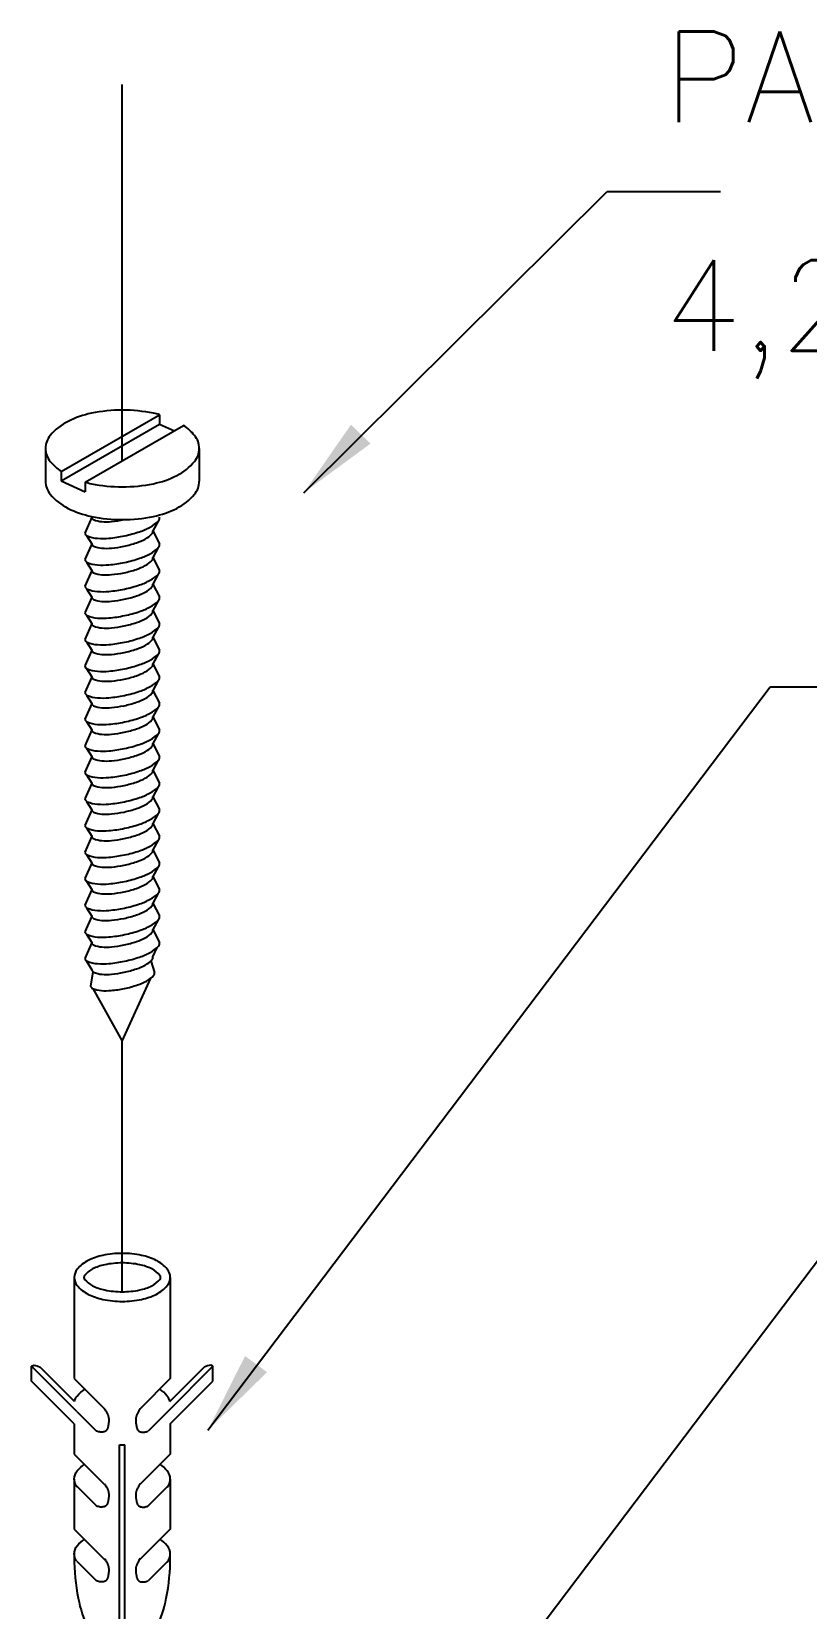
# Model space of a CAD drawing. Header units: millimetres. Extents: x -6290.1 to -6274.2, y -4694 to -4679.4.
# Drawn here: x -6279.832 to -6278.124, y -4682.893 to -4679.415 of the extents above; entities that cross this region are included whole.
import ezdxf
from ezdxf.enums import TextEntityAlignment as Align

# ---------------------------------------------------------------- set-up
doc = ezdxf.new("R2010")
doc.units = ezdxf.units.MM
doc.header["$LTSCALE"] = 10
doc.linetypes.add('DASHDOT', pattern=[1, 0.5, -0.25, 0, -0.25])
doc.layers.add('Termotécnica', color=7, linetype='Continuous')
doc.styles.add('r80', font='romans.shx')

msp = doc.modelspace()

# ---------------------------------------------------------------- linework, layer by layer
at = {"layer": 'Termotécnica', "color": 1, "linetype": 'DASHDOT'}
for p, q in [((-6279.6326, -4680.3618), (-6279.6326, -4679.5313)), ((-6279.6324, -4682.1944), (-6279.6325, -4681.6413))]:
    msp.add_line(p, q, dxfattribs=at)
at = {"layer": 'Termotécnica', "color": 2}
for p, q in [((-6279.2322, -4680.4319), (-6278.5633, -4679.7672)), ((-6278.5633, -4679.7672), (-6278.3133, -4679.7672)), ((-6279.767, -4680.3851), (-6279.5502, -4680.2599)), ((-6279.5502, -4680.2599), (-6279.5502, -4680.2808)), ((-6279.767, -4680.406), (-6279.5502, -4680.2808)), ((-6279.7139, -4680.4087), (-6279.497, -4680.2835)), ((-6279.5502, -4680.2808), (-6279.5175, -4680.2954)), ((-6279.8014, -4680.3343), (-6279.8014, -4680.4065)), ((-6279.4627, -4680.3343), (-6279.4627, -4680.4065)), ((-6279.767, -4680.3851), (-6279.767, -4680.406)), ((-6279.767, -4680.406), (-6279.7139, -4680.4297)), ((-6279.7139, -4680.4087), (-6279.7139, -4680.4297)), ((-6279.6997, -4680.4861), (-6279.7147, -4680.5209)), ((-6279.5531, -4680.4945), (-6279.565, -4680.5161)), ((-6279.6997, -4680.5448), (-6279.7147, -4680.5795)), ((-6279.7109, -4680.5263), (-6279.6997, -4680.5448)), ((-6279.565, -4680.5161), (-6279.5501, -4680.5446)), ((-6279.5531, -4680.5531), (-6279.565, -4680.5748)), ((-6279.565, -4680.5748), (-6279.5501, -4680.6032)), ((-6279.6997, -4680.6034), (-6279.7147, -4680.6382)), ((-6279.7109, -4680.585), (-6279.6997, -4680.6034)), ((-6279.5531, -4680.6118), (-6279.565, -4680.6334)), ((-6279.7109, -4680.6436), (-6279.6997, -4680.662)), ((-6279.565, -4680.6334), (-6279.5501, -4680.6619)), ((-6279.6997, -4680.662), (-6279.7147, -4680.6968)), ((-6279.5531, -4680.6704), (-6279.565, -4680.6921)), ((-6279.6997, -4680.7207), (-6279.7147, -4680.7554)), ((-6279.7109, -4680.7023), (-6279.6997, -4680.7207)), ((-6279.565, -4680.6921), (-6279.5501, -4680.7205)), ((-6279.5531, -4680.729), (-6279.565, -4680.7507)), ((-6279.565, -4680.7507), (-6279.5501, -4680.7791)), ((-6279.6997, -4680.7793), (-6279.7147, -4680.8141)), ((-6279.7109, -4680.7609), (-6279.6997, -4680.7793)), ((-6279.5531, -4680.7877), (-6279.565, -4680.8093)), ((-6279.7109, -4680.8195), (-6279.6997, -4680.8379)), ((-6279.565, -4680.8093), (-6279.5501, -4680.8378)), ((-6279.6997, -4680.8379), (-6279.7147, -4680.8727)), ((-6279.5531, -4680.8463), (-6279.565, -4680.868)), ((-6279.4436, -4682.4996), (-6278.2041, -4680.8604)), ((-6278.2041, -4680.8604), (-6277.9541, -4680.8604)), ((-6279.6997, -4680.8966), (-6279.7147, -4680.9313)), ((-6279.7109, -4680.8782), (-6279.6997, -4680.8966)), ((-6279.565, -4680.868), (-6279.5501, -4680.8964)), ((-6279.5531, -4680.9049), (-6279.565, -4680.9266)), ((-6279.565, -4680.9266), (-6279.5501, -4680.955)), ((-6279.6997, -4680.9552), (-6279.7147, -4680.99)), ((-6279.7109, -4680.9368), (-6279.6997, -4680.9552)), ((-6279.5531, -4680.9636), (-6279.565, -4680.9852)), ((-6279.7109, -4680.9954), (-6279.6997, -4681.0139)), ((-6279.565, -4680.9852), (-6279.5501, -4681.0137)), ((-6279.6997, -4681.0139), (-6279.7147, -4681.0486)), ((-6279.5531, -4681.0222), (-6279.565, -4681.0439)), ((-6279.7109, -4681.0541), (-6279.6997, -4681.0725)), ((-6279.565, -4681.0439), (-6279.5501, -4681.0723)), ((-6279.6997, -4681.0725), (-6279.7147, -4681.1073)), ((-6279.5531, -4681.0808), (-6279.565, -4681.1025)), ((-6279.565, -4681.1025), (-6279.5501, -4681.131)), ((-6279.6997, -4681.1311), (-6279.7147, -4681.1659)), ((-6279.7109, -4681.1127), (-6279.6997, -4681.1311)), ((-6279.5531, -4681.1395), (-6279.565, -4681.1612)), ((-6279.7109, -4681.1713), (-6279.6997, -4681.1898)), ((-6279.565, -4681.1612), (-6279.5501, -4681.1896)), ((-6279.6997, -4681.1898), (-6279.7147, -4681.2245)), ((-6279.5531, -4681.1981), (-6279.565, -4681.2198)), ((-6279.7109, -4681.23), (-6279.6997, -4681.2484)), ((-6279.565, -4681.2198), (-6279.5501, -4681.2482)), ((-6279.6997, -4681.2484), (-6279.7147, -4681.2832)), ((-6279.5531, -4681.2568), (-6279.565, -4681.2784)), ((-6279.565, -4681.2784), (-6279.5501, -4681.3069)), ((-6279.6997, -4681.307), (-6279.7147, -4681.3418)), ((-6279.7109, -4681.2886), (-6279.6997, -4681.307)), ((-6279.7109, -4681.3473), (-6279.6997, -4681.3657)), ((-6279.5531, -4681.3154), (-6279.565, -4681.3371)), ((-6279.565, -4681.3371), (-6279.5501, -4681.3655)), ((-6279.6997, -4681.3657), (-6279.7147, -4681.4004)), ((-6279.5531, -4681.374), (-6279.565, -4681.3957)), ((-6279.7109, -4681.4059), (-6279.6997, -4681.4243)), ((-6279.565, -4681.3957), (-6279.5501, -4681.4241)), ((-6279.6997, -4681.4243), (-6279.7147, -4681.4591)), ((-6279.565, -4681.4559), (-6279.5551, -4681.4348)), ((-6279.7119, -4681.4639), (-6279.6997, -4681.4845)), ((-6279.5691, -4681.4647), (-6279.5613, -4681.4903)), ((-6279.6974, -4681.4884), (-6279.702, -4681.5202)), ((-6279.6324, -4681.6416), (-6279.5695, -4681.5029)), ((-6279.6971, -4681.5258), (-6279.6324, -4681.6416)), ((-6279.261, -4683.6619), (-6278.0215, -4682.0226)), ((-6279.7382, -4682.1627), (-6279.7382, -4682.3861)), ((-6279.5265, -4682.1627), (-6279.5265, -4682.3861)), ((-6279.7325, -4682.4583), (-6279.8323, -4682.3585)), ((-6279.8323, -4682.3918), (-6279.8323, -4682.3585)), ((-6279.7382, -4682.4859), (-6279.8323, -4682.3918)), ((-6279.7376, -4682.4366), (-6279.8133, -4682.3609)), ((-6279.7382, -4682.3861), (-6279.6717, -4682.4526)), ((-6279.5265, -4682.3861), (-6279.5931, -4682.4526)), ((-6279.5322, -4682.4583), (-6279.4324, -4682.3585)), ((-6279.5271, -4682.4366), (-6279.4514, -4682.3609)), ((-6279.5265, -4682.4859), (-6279.4324, -4682.3918)), ((-6279.4324, -4682.3918), (-6279.4324, -4682.3585)), ((-6279.7325, -4682.4583), (-6279.6892, -4682.5016)), ((-6279.5322, -4682.4583), (-6279.5755, -4682.5016)), ((-6279.7382, -4682.4859), (-6279.7382, -4682.5524)), ((-6279.5265, -4682.4859), (-6279.5265, -4682.5524)), ((-6279.7382, -4682.5524), (-6279.6697, -4682.6209)), ((-6279.6382, -4682.5323), (-6279.6265, -4682.5323)), ((-6279.6382, -4683.0032), (-6279.6382, -4682.5323)), ((-6279.6265, -4683.0032), (-6279.6265, -4682.5323)), ((-6279.5265, -4682.5524), (-6279.595, -4682.6209)), ((-6279.7382, -4682.6075), (-6279.7382, -4682.7177)), ((-6279.7325, -4682.6235), (-6279.6892, -4682.6668)), ((-6279.5322, -4682.6235), (-6279.5755, -4682.6668)), ((-6279.5265, -4682.6075), (-6279.5265, -4682.7177)), ((-6279.7382, -4682.7177), (-6279.6697, -4682.7861)), ((-6279.5265, -4682.7177), (-6279.595, -4682.7861)), ((-6279.7325, -4682.7888), (-6279.6892, -4682.8321)), ((-6279.5322, -4682.7888), (-6279.5755, -4682.8321))]:
    msp.add_line(p, q, dxfattribs=at)
for points in [[(-6279.5502, -4680.2599, 0.016409), (-6279.5635, -4680.2567, 0.051099), (-6279.632, -4680.2497, 0.051099), (-6279.7005, -4680.2567, 0.064948), (-6279.7518, -4680.2745, 0.104203), (-6279.791, -4680.3056, 0.174705), (-6279.8014, -4680.3343, 0.174705), (-6279.791, -4680.363, 0.06738), (-6279.767, -4680.3851, 0.064948)], [(-6279.4627, -4680.3343, 0.174705), (-6279.473, -4680.3056, 0.06738), (-6279.497, -4680.2835, 0.064948)], [(-6279.7139, -4680.4087, 0.016409), (-6279.7005, -4680.412, 0.051099), (-6279.632, -4680.419, 0.051099), (-6279.5635, -4680.412, 0.064948), (-6279.5123, -4680.3942, 0.104203), (-6279.473, -4680.363, 0.174705), (-6279.4627, -4680.3343, 0.174705)], [(-6279.8014, -4680.4065, 0.174705), (-6279.791, -4680.4352, 0.104203), (-6279.7518, -4680.4664, 0.064948), (-6279.7005, -4680.4842, 0.051099), (-6279.632, -4680.4912, 0.051099), (-6279.5635, -4680.4842, 0.064948), (-6279.5123, -4680.4664, 0.104203), (-6279.473, -4680.4352, 0.174705), (-6279.4627, -4680.4065, 0.174705)], [(-6279.7376, -4682.4366, -0.122515), (-6279.7317, -4682.4244, -0.074458), (-6279.715, -4682.4093, -0.064948)], [(-6279.5271, -4682.4366, 0.122515), (-6279.533, -4682.4244, 0.074458), (-6279.5498, -4682.4093, 0.064948)], [(-6279.7382, -4682.6075, -0.174705), (-6279.7317, -4682.5896, -0.074458), (-6279.715, -4682.5746, -0.064948)], [(-6279.5265, -4682.6075, 0.174705), (-6279.533, -4682.5896, 0.074458), (-6279.5498, -4682.5746, 0.064948)], [(-6279.7317, -4682.6255, -0.174705), (-6279.7382, -4682.6075, -0.174705)], [(-6279.7325, -4682.6235, -0.021127), (-6279.7341, -4682.6222, -0.170198)], [(-6279.533, -4682.6255, 0.174705), (-6279.5265, -4682.6075, 0.174705)], [(-6279.5322, -4682.6235, 0.021127), (-6279.5307, -4682.6222, 0.170198)], [(-6279.7382, -4682.7728, -0.174705), (-6279.7317, -4682.7548, -0.074458), (-6279.715, -4682.7398, -0.064948)], [(-6279.5265, -4682.7728, 0.174705), (-6279.533, -4682.7548, 0.074458), (-6279.5498, -4682.7398, 0.064948)], [(-6279.7382, -4682.7696, 0.005298), (-6279.7383, -4682.7796, 0.048405), (-6279.7295, -4682.8704, 0.062165), (-6279.7073, -4682.9379, 0.102796), (-6279.6678, -4682.9902, 0.153617), (-6279.6382, -4683.0032, 0.181773)], [(-6279.7341, -4682.7875, -0.138405), (-6279.7382, -4682.7728, -0.174705)], [(-6279.6265, -4683.0032, 0.153617), (-6279.5969, -4682.9902, 0.102796), (-6279.5575, -4682.9379, 0.062165), (-6279.5353, -4682.8704, 0.048405), (-6279.5265, -4682.7796, 0.005298), (-6279.5266, -4682.7696, 0.062165)], [(-6279.533, -4682.7907, 0.174705), (-6279.5265, -4682.7728, 0.174705)], [(-6279.7325, -4682.7888, -0.021127), (-6279.7341, -4682.7875, -0.170198)], [(-6279.5322, -4682.7888, 0.021127), (-6279.5307, -4682.7875, 0.170198)]]:
    msp.add_lwpolyline(points, format="xyb", dxfattribs=at)
at = {"layer": 'Termotécnica', "color": 1}
for points in [[(-6279.7147, -4680.5209, 0.24548), (-6279.7095, -4680.5272, 0.082009), (-6279.687, -4680.5325, 0.04047), (-6279.6616, -4680.5323, 0.029714), (-6279.6274, -4680.5271, 0.029714), (-6279.594, -4680.5179, 0.04047), (-6279.5707, -4680.5078, 0.082009), (-6279.5523, -4680.4938, 0.24548), (-6279.5501, -4680.4859, 0.24548)], [(-6279.6997, -4680.4861, 0.24548), (-6279.6955, -4680.4913, 0.082009), (-6279.6771, -4680.4957, 0.04047), (-6279.6562, -4680.4955, 0.029714), (-6279.6282, -4680.4912, 0.000336), (-6279.6279, -4680.4912, 0.04047)], [(-6279.7147, -4680.5795, 0.24548), (-6279.7095, -4680.5858, 0.082009), (-6279.687, -4680.5912, 0.04047), (-6279.6616, -4680.5909, 0.029714), (-6279.6274, -4680.5858, 0.029714), (-6279.594, -4680.5766, 0.04047), (-6279.5707, -4680.5665, 0.082009), (-6279.5523, -4680.5524, 0.24548), (-6279.5501, -4680.5446, 0.24548)], [(-6279.6997, -4680.5448, 0.24548), (-6279.6955, -4680.5499, 0.082009), (-6279.6771, -4680.5543, 0.04047), (-6279.6562, -4680.5541, 0.029714), (-6279.6282, -4680.5499, 0.029714), (-6279.6009, -4680.5423, 0.04047), (-6279.5818, -4680.5341, 0.082009), (-6279.5668, -4680.5226, 0.24548), (-6279.565, -4680.5161, 0.24548)], [(-6279.6997, -4680.6034, 0.24548), (-6279.6955, -4680.6085, 0.082009), (-6279.6771, -4680.6129, 0.04047), (-6279.6562, -4680.6127, 0.029714), (-6279.6282, -4680.6085, 0.029714), (-6279.6009, -4680.601, 0.04047), (-6279.5818, -4680.5927, 0.082009), (-6279.5668, -4680.5812, 0.24548), (-6279.565, -4680.5748, 0.24548)], [(-6279.7147, -4680.6382, 0.24548), (-6279.7095, -4680.6444, 0.082009), (-6279.687, -4680.6498, 0.04047), (-6279.6616, -4680.6496, 0.029714), (-6279.6274, -4680.6444, 0.029714), (-6279.594, -4680.6352, 0.04047), (-6279.5707, -4680.6251, 0.082009), (-6279.5523, -4680.6111, 0.24548), (-6279.5501, -4680.6032, 0.24548)], [(-6279.6997, -4680.662, 0.24548), (-6279.6955, -4680.6672, 0.082009), (-6279.6771, -4680.6716, 0.04047), (-6279.6562, -4680.6714, 0.029714), (-6279.6282, -4680.6671, 0.029714), (-6279.6009, -4680.6596, 0.04047), (-6279.5818, -4680.6513, 0.082009), (-6279.5668, -4680.6398, 0.24548), (-6279.565, -4680.6334, 0.24548)], [(-6279.7147, -4680.6968, 0.24548), (-6279.7095, -4680.7031, 0.082009), (-6279.687, -4680.7084, 0.04047), (-6279.6616, -4680.7082, 0.029714), (-6279.6274, -4680.703, 0.029714), (-6279.594, -4680.6939, 0.04047), (-6279.5707, -4680.6837, 0.082009), (-6279.5523, -4680.6697, 0.24548), (-6279.5501, -4680.6619, 0.24548)], [(-6279.7147, -4680.7554, 0.24548), (-6279.7095, -4680.7617, 0.082009), (-6279.687, -4680.7671, 0.04047), (-6279.6616, -4680.7668, 0.029714), (-6279.6274, -4680.7617, 0.029714), (-6279.594, -4680.7525, 0.04047), (-6279.5707, -4680.7424, 0.082009), (-6279.5523, -4680.7283, 0.24548), (-6279.5501, -4680.7205, 0.24548)], [(-6279.6997, -4680.7207, 0.24548), (-6279.6955, -4680.7258, 0.082009), (-6279.6771, -4680.7302, 0.04047), (-6279.6562, -4680.73, 0.029714), (-6279.6282, -4680.7258, 0.029714), (-6279.6009, -4680.7183, 0.04047), (-6279.5818, -4680.71, 0.082009), (-6279.5668, -4680.6985, 0.24548), (-6279.565, -4680.6921, 0.24548)], [(-6279.6997, -4680.7793, 0.24548), (-6279.6955, -4680.7844, 0.082009), (-6279.6771, -4680.7888, 0.04047), (-6279.6562, -4680.7886, 0.029714), (-6279.6282, -4680.7844, 0.029714), (-6279.6009, -4680.7769, 0.04047), (-6279.5818, -4680.7686, 0.082009), (-6279.5668, -4680.7571, 0.24548), (-6279.565, -4680.7507, 0.24548)], [(-6279.7147, -4680.8141, 0.24548), (-6279.7095, -4680.8203, 0.082009), (-6279.687, -4680.8257, 0.04047), (-6279.6616, -4680.8255, 0.029714), (-6279.6274, -4680.8203, 0.029714), (-6279.594, -4680.8111, 0.04047), (-6279.5707, -4680.801, 0.082009), (-6279.5523, -4680.787, 0.24548), (-6279.5501, -4680.7791, 0.24548)], [(-6279.6997, -4680.8379, 0.24548), (-6279.6955, -4680.8431, 0.082009), (-6279.6771, -4680.8475, 0.04047), (-6279.6562, -4680.8473, 0.029714), (-6279.6282, -4680.8431, 0.029714), (-6279.6009, -4680.8355, 0.04047), (-6279.5818, -4680.8273, 0.082009), (-6279.5668, -4680.8157, 0.24548), (-6279.565, -4680.8093, 0.24548)], [(-6279.7147, -4680.8727, 0.24548), (-6279.7095, -4680.879, 0.082009), (-6279.687, -4680.8844, 0.04047), (-6279.6616, -4680.8841, 0.029714), (-6279.6274, -4680.879, 0.029714), (-6279.594, -4680.8698, 0.04047), (-6279.5707, -4680.8597, 0.082009), (-6279.5523, -4680.8456, 0.24548), (-6279.5501, -4680.8378, 0.24548)], [(-6279.7147, -4680.9313, 0.24548), (-6279.7095, -4680.9376, 0.082009), (-6279.687, -4680.943, 0.04047), (-6279.6616, -4680.9428, 0.029714), (-6279.6274, -4680.9376, 0.029714), (-6279.594, -4680.9284, 0.04047), (-6279.5707, -4680.9183, 0.082009), (-6279.5523, -4680.9042, 0.24548), (-6279.5501, -4680.8964, 0.24548)], [(-6279.6997, -4680.8966, 0.24548), (-6279.6955, -4680.9017, 0.082009), (-6279.6771, -4680.9061, 0.04047), (-6279.6562, -4680.9059, 0.029714), (-6279.6282, -4680.9017, 0.029714), (-6279.6009, -4680.8942, 0.04047), (-6279.5818, -4680.8859, 0.082009), (-6279.5668, -4680.8744, 0.24548), (-6279.565, -4680.868, 0.24548)], [(-6279.6997, -4680.9552, 0.24548), (-6279.6955, -4680.9604, 0.082009), (-6279.6771, -4680.9648, 0.04047), (-6279.6562, -4680.9646, 0.029714), (-6279.6282, -4680.9603, 0.029714), (-6279.6009, -4680.9528, 0.04047), (-6279.5818, -4680.9445, 0.082009), (-6279.5668, -4680.933, 0.24548), (-6279.565, -4680.9266, 0.24548)], [(-6279.7147, -4680.99, 0.24548), (-6279.7095, -4680.9963, 0.082009), (-6279.687, -4681.0016, 0.04047), (-6279.6616, -4681.0014, 0.029714), (-6279.6274, -4680.9962, 0.029714), (-6279.594, -4680.987, 0.04047), (-6279.5707, -4680.9769, 0.082009), (-6279.5523, -4680.9629, 0.24548), (-6279.5501, -4680.955, 0.24548)], [(-6279.6997, -4681.0139, 0.24548), (-6279.6955, -4681.019, 0.082009), (-6279.6771, -4681.0234, 0.04047), (-6279.6562, -4681.0232, 0.029714), (-6279.6282, -4681.019, 0.029714), (-6279.6009, -4681.0114, 0.04047), (-6279.5818, -4681.0032, 0.082009), (-6279.5668, -4680.9917, 0.24548), (-6279.565, -4680.9852, 0.24548)], [(-6279.7147, -4681.0486, 0.24548), (-6279.7095, -4681.0549, 0.082009), (-6279.687, -4681.0603, 0.04047), (-6279.6616, -4681.06, 0.029714), (-6279.6274, -4681.0549, 0.029714), (-6279.594, -4681.0457, 0.04047), (-6279.5707, -4681.0356, 0.082009), (-6279.5523, -4681.0215, 0.24548), (-6279.5501, -4681.0137, 0.24548)], [(-6279.6997, -4681.0725, 0.24548), (-6279.6955, -4681.0776, 0.082009), (-6279.6771, -4681.082, 0.04047), (-6279.6562, -4681.0818, 0.029714), (-6279.6282, -4681.0776, 0.029714), (-6279.6009, -4681.0701, 0.04047), (-6279.5818, -4681.0618, 0.082009), (-6279.5668, -4681.0503, 0.24548), (-6279.565, -4681.0439, 0.24548)], [(-6279.7147, -4681.1073, 0.24548), (-6279.7095, -4681.1135, 0.082009), (-6279.687, -4681.1189, 0.04047), (-6279.6616, -4681.1187, 0.029714), (-6279.6274, -4681.1135, 0.029714), (-6279.594, -4681.1043, 0.04047), (-6279.5707, -4681.0942, 0.082009), (-6279.5523, -4681.0801, 0.24548), (-6279.5501, -4681.0723, 0.24548)], [(-6279.6997, -4681.1311, 0.24548), (-6279.6955, -4681.1363, 0.082009), (-6279.6771, -4681.1407, 0.04047), (-6279.6562, -4681.1405, 0.029714), (-6279.6282, -4681.1362, 0.029714), (-6279.6009, -4681.1287, 0.04047), (-6279.5818, -4681.1204, 0.082009), (-6279.5668, -4681.1089, 0.24548), (-6279.565, -4681.1025, 0.24548)], [(-6279.7147, -4681.1659, 0.24548), (-6279.7095, -4681.1722, 0.082009), (-6279.687, -4681.1775, 0.04047), (-6279.6616, -4681.1773, 0.029714), (-6279.6274, -4681.1721, 0.029714), (-6279.594, -4681.163, 0.04047), (-6279.5707, -4681.1528, 0.082009), (-6279.5523, -4681.1388, 0.24548), (-6279.5501, -4681.131, 0.24548)], [(-6279.6997, -4681.1898, 0.24548), (-6279.6955, -4681.1949, 0.082009), (-6279.6771, -4681.1993, 0.04047), (-6279.6562, -4681.1991, 0.029714), (-6279.6282, -4681.1949, 0.029714), (-6279.6009, -4681.1874, 0.04047), (-6279.5818, -4681.1791, 0.082009), (-6279.5668, -4681.1676, 0.24548), (-6279.565, -4681.1612, 0.24548)], [(-6279.7147, -4681.2245, 0.24548), (-6279.7095, -4681.2308, 0.082009), (-6279.687, -4681.2362, 0.04047), (-6279.6616, -4681.2359, 0.029714), (-6279.6274, -4681.2308, 0.029714), (-6279.594, -4681.2216, 0.04047), (-6279.5707, -4681.2115, 0.082009), (-6279.5523, -4681.1974, 0.24548), (-6279.5501, -4681.1896, 0.24548)], [(-6279.6997, -4681.2484, 0.24548), (-6279.6955, -4681.2535, 0.082009), (-6279.6771, -4681.2579, 0.04047), (-6279.6562, -4681.2577, 0.029714), (-6279.6282, -4681.2535, 0.029714), (-6279.6009, -4681.246, 0.04047), (-6279.5818, -4681.2377, 0.082009), (-6279.5668, -4681.2262, 0.24548), (-6279.565, -4681.2198, 0.24548)], [(-6279.7147, -4681.2832, 0.24548), (-6279.7095, -4681.2894, 0.082009), (-6279.687, -4681.2948, 0.04047), (-6279.6616, -4681.2946, 0.029714), (-6279.6274, -4681.2894, 0.029714), (-6279.594, -4681.2802, 0.04047), (-6279.5707, -4681.2701, 0.082009), (-6279.5523, -4681.2561, 0.24548), (-6279.5501, -4681.2482, 0.24548)], [(-6279.6997, -4681.307, 0.24548), (-6279.6955, -4681.3122, 0.082009), (-6279.6771, -4681.3166, 0.04047), (-6279.6562, -4681.3164, 0.029714), (-6279.6282, -4681.3122, 0.029714), (-6279.6009, -4681.3046, 0.04047), (-6279.5818, -4681.2963, 0.082009), (-6279.5668, -4681.2848, 0.24548), (-6279.565, -4681.2784, 0.24548)], [(-6279.7147, -4681.3418, 0.24548), (-6279.7095, -4681.3481, 0.082009), (-6279.687, -4681.3535, 0.04047), (-6279.6616, -4681.3532, 0.029714), (-6279.6274, -4681.348, 0.029714), (-6279.594, -4681.3389, 0.04047), (-6279.5707, -4681.3287, 0.082009), (-6279.5523, -4681.3147, 0.24548), (-6279.5501, -4681.3069, 0.24548)], [(-6279.6997, -4681.3657, 0.24548), (-6279.6955, -4681.3708, 0.082009), (-6279.6771, -4681.3752, 0.04047), (-6279.6562, -4681.375, 0.029714), (-6279.6282, -4681.3708, 0.029714), (-6279.6009, -4681.3633, 0.04047), (-6279.5818, -4681.355, 0.082009), (-6279.5668, -4681.3435, 0.24548), (-6279.565, -4681.3371, 0.24548)], [(-6279.7147, -4681.4004, 0.24548), (-6279.7095, -4681.4067, 0.082009), (-6279.687, -4681.4121, 0.04047), (-6279.6616, -4681.4119, 0.029714), (-6279.6274, -4681.4067, 0.029714), (-6279.594, -4681.3975, 0.04047), (-6279.5707, -4681.3874, 0.082009), (-6279.5523, -4681.3733, 0.24548), (-6279.5501, -4681.3655, 0.24548)], [(-6279.6997, -4681.4243, 0.24548), (-6279.6955, -4681.4294, 0.082009), (-6279.6771, -4681.4339, 0.04047), (-6279.6562, -4681.4337, 0.029714), (-6279.6282, -4681.4294, 0.029714), (-6279.6009, -4681.4219, 0.04047), (-6279.5818, -4681.4136, 0.082009), (-6279.5668, -4681.4021, 0.24548), (-6279.565, -4681.3957, 0.24548)], [(-6279.7147, -4681.4591, 0.24548), (-6279.7095, -4681.4653, 0.082009), (-6279.687, -4681.4707, 0.04047), (-6279.6616, -4681.4705, 0.029714), (-6279.6274, -4681.4653, 0.029714), (-6279.594, -4681.4561, 0.04047), (-6279.5707, -4681.446, 0.082009), (-6279.5523, -4681.432, 0.24548), (-6279.5501, -4681.4241, 0.24548)], [(-6279.6997, -4681.4845, 0.24548), (-6279.6955, -4681.4896, 0.082009), (-6279.6771, -4681.4941, 0.04047), (-6279.6562, -4681.4939, 0.029714), (-6279.6282, -4681.4896, 0.029714), (-6279.6009, -4681.4821, 0.04047), (-6279.5818, -4681.4738, 0.082009), (-6279.5668, -4681.4623, 0.24548), (-6279.565, -4681.4559, 0.24548)], [(-6279.702, -4681.5202, 0.24548), (-6279.6976, -4681.5255, 0.082009), (-6279.6784, -4681.5301, 0.04047), (-6279.6566, -4681.5299, 0.029714), (-6279.6274, -4681.5255, 0.029714), (-6279.5988, -4681.5177, 0.04047), (-6279.5789, -4681.509, 0.082009), (-6279.5632, -4681.497, 0.24548), (-6279.5613, -4681.4903, 0.24548)]]:
    msp.add_lwpolyline(points, format="xyb", dxfattribs=at)
at = {"layer": 'Termotécnica', "color": 2}
for points in [[(-6279.5265, -4682.1627, 0.174705), (-6279.533, -4682.1448, 0.104203), (-6279.5575, -4682.1253, 0.064948), (-6279.5896, -4682.1141, 0.051099), (-6279.6324, -4682.1098, 0.051099), (-6279.6752, -4682.1141, 0.064948), (-6279.7072, -4682.1253, 0.104203), (-6279.7317, -4682.1448, 0.174705), (-6279.7382, -4682.1627, 0.174705), (-6279.7317, -4682.1806, 0.104203), (-6279.7072, -4682.2001, 0.064948), (-6279.6752, -4682.2112, 0.051099), (-6279.6324, -4682.2156, 0.051099), (-6279.5896, -4682.2112, 0.064948), (-6279.5575, -4682.2001, 0.104203), (-6279.533, -4682.1806, 0.174705)], [(-6279.5477, -4682.1627, 0.174705), (-6279.5493, -4682.1583, 0.104203), (-6279.567, -4682.1442, 0.064948), (-6279.5939, -4682.1349, 0.051099), (-6279.6324, -4682.1309, 0.051099), (-6279.6709, -4682.1349, 0.064948), (-6279.6977, -4682.1442, 0.104203), (-6279.7154, -4682.1583, 0.174705), (-6279.717, -4682.1627, 0.174705), (-6279.7154, -4682.1671, 0.104203), (-6279.6977, -4682.1812, 0.064948), (-6279.6709, -4682.1905, 0.051099), (-6279.6324, -4682.1944, 0.051099), (-6279.5939, -4682.1905, 0.064948), (-6279.567, -4682.1812, 0.104203), (-6279.5493, -4682.1671, 0.174705)]]:
    msp.add_lwpolyline(points, format="xyb", close=True, dxfattribs=at)
for points in [[(-6279.8323, -4682.3585), (-6279.8275, -4682.3566), (-6279.8203, -4682.3575), (-6279.8133, -4682.3609)], [(-6279.4324, -4682.3585), (-6279.4372, -4682.3566), (-6279.4444, -4682.3575), (-6279.4514, -4682.3609)], [(-6279.6717, -4682.4526), (-6279.6703, -4682.4548), (-6279.6691, -4682.4567), (-6279.6681, -4682.4584), (-6279.6672, -4682.46), (-6279.6664, -4682.4614), (-6279.6658, -4682.4627), (-6279.6652, -4682.4638), (-6279.6648, -4682.4649), (-6279.6644, -4682.4659), (-6279.664, -4682.4668), (-6279.6637, -4682.4677), (-6279.6634, -4682.4685), (-6279.6632, -4682.4693), (-6279.663, -4682.4701), (-6279.6628, -4682.4709), (-6279.6627, -4682.4717), (-6279.6625, -4682.4725), (-6279.6624, -4682.4734), (-6279.6623, -4682.4743), (-6279.6622, -4682.4752), (-6279.6621, -4682.4761), (-6279.6621, -4682.4771), (-6279.6621, -4682.478), (-6279.6621, -4682.479), (-6279.6621, -4682.48), (-6279.6622, -4682.481), (-6279.6623, -4682.4821), (-6279.6624, -4682.4831), (-6279.6625, -4682.4841), (-6279.6626, -4682.4851), (-6279.6628, -4682.4861), (-6279.6629, -4682.4871), (-6279.6631, -4682.488), (-6279.6632, -4682.489), (-6279.6634, -4682.4899), (-6279.6636, -4682.4908), (-6279.6637, -4682.4917), (-6279.6639, -4682.4926), (-6279.6642, -4682.4934), (-6279.6644, -4682.4942), (-6279.6647, -4682.495), (-6279.6649, -4682.4958), (-6279.6652, -4682.4966), (-6279.6656, -4682.4973), (-6279.6659, -4682.498), (-6279.6663, -4682.4987), (-6279.6667, -4682.4993), (-6279.6671, -4682.4999), (-6279.6675, -4682.5004), (-6279.668, -4682.5009), (-6279.6685, -4682.5013), (-6279.6689, -4682.5017), (-6279.6694, -4682.502), (-6279.6699, -4682.5023), (-6279.6704, -4682.5026), (-6279.671, -4682.5029), (-6279.6715, -4682.5031), (-6279.672, -4682.5033), (-6279.6726, -4682.5034), (-6279.6732, -4682.5035), (-6279.6739, -4682.5037), (-6279.6746, -4682.5038), (-6279.6754, -4682.5039), (-6279.6763, -4682.504), (-6279.6773, -4682.504), (-6279.6785, -4682.5041), (-6279.6797, -4682.504), (-6279.6812, -4682.5039), (-6279.6828, -4682.5036), (-6279.6847, -4682.5032), (-6279.6868, -4682.5025), (-6279.6892, -4682.5016)], [(-6279.5931, -4682.4526), (-6279.5944, -4682.4548), (-6279.5956, -4682.4567), (-6279.5967, -4682.4584), (-6279.5976, -4682.46), (-6279.5983, -4682.4614), (-6279.599, -4682.4627), (-6279.5995, -4682.4638), (-6279.6, -4682.4649), (-6279.6004, -4682.4659), (-6279.6007, -4682.4668), (-6279.601, -4682.4677), (-6279.6013, -4682.4685), (-6279.6015, -4682.4693), (-6279.6017, -4682.4701), (-6279.6019, -4682.4709), (-6279.6021, -4682.4717), (-6279.6022, -4682.4725), (-6279.6023, -4682.4734), (-6279.6025, -4682.4743), (-6279.6025, -4682.4752), (-6279.6026, -4682.4761), (-6279.6027, -4682.4771), (-6279.6027, -4682.478), (-6279.6027, -4682.479), (-6279.6026, -4682.48), (-6279.6026, -4682.481), (-6279.6025, -4682.4821), (-6279.6024, -4682.4831), (-6279.6022, -4682.4841), (-6279.6021, -4682.4851), (-6279.602, -4682.4861), (-6279.6018, -4682.4871), (-6279.6017, -4682.488), (-6279.6015, -4682.489), (-6279.6013, -4682.4899), (-6279.6012, -4682.4908), (-6279.601, -4682.4917), (-6279.6008, -4682.4926), (-6279.6006, -4682.4934), (-6279.6003, -4682.4942), (-6279.6001, -4682.495), (-6279.5998, -4682.4958), (-6279.5995, -4682.4966), (-6279.5992, -4682.4973), (-6279.5988, -4682.498), (-6279.5984, -4682.4987), (-6279.598, -4682.4993), (-6279.5976, -4682.4999), (-6279.5972, -4682.5004), (-6279.5967, -4682.5009), (-6279.5963, -4682.5013), (-6279.5958, -4682.5017), (-6279.5953, -4682.502), (-6279.5948, -4682.5023), (-6279.5943, -4682.5026), (-6279.5938, -4682.5029), (-6279.5932, -4682.5031), (-6279.5927, -4682.5033), (-6279.5921, -4682.5034), (-6279.5915, -4682.5035), (-6279.5908, -4682.5037), (-6279.5901, -4682.5038), (-6279.5893, -4682.5039), (-6279.5884, -4682.504), (-6279.5874, -4682.504), (-6279.5863, -4682.5041), (-6279.585, -4682.504), (-6279.5835, -4682.5039), (-6279.5819, -4682.5036), (-6279.58, -4682.5032), (-6279.5779, -4682.5025), (-6279.5755, -4682.5016)], [(-6279.6717, -4682.6179), (-6279.6703, -4682.62), (-6279.6691, -4682.6219), (-6279.6681, -4682.6237), (-6279.6672, -4682.6252), (-6279.6664, -4682.6266), (-6279.6658, -4682.6279), (-6279.6652, -4682.6291), (-6279.6648, -4682.6301), (-6279.6644, -4682.6311), (-6279.664, -4682.632), (-6279.6637, -4682.6329), (-6279.6634, -4682.6337), (-6279.6632, -4682.6345), (-6279.663, -4682.6353), (-6279.6628, -4682.6361), (-6279.6627, -4682.6369), (-6279.6625, -4682.6377), (-6279.6624, -4682.6386), (-6279.6623, -4682.6395), (-6279.6622, -4682.6404), (-6279.6621, -4682.6414), (-6279.6621, -4682.6423), (-6279.6621, -4682.6433), (-6279.6621, -4682.6443), (-6279.6621, -4682.6453), (-6279.6622, -4682.6463), (-6279.6623, -4682.6473), (-6279.6624, -4682.6483), (-6279.6625, -4682.6493), (-6279.6626, -4682.6503), (-6279.6628, -4682.6513), (-6279.6629, -4682.6523), (-6279.6631, -4682.6533), (-6279.6632, -4682.6542), (-6279.6634, -4682.6551), (-6279.6636, -4682.656), (-6279.6637, -4682.6569), (-6279.6639, -4682.6578), (-6279.6642, -4682.6586), (-6279.6644, -4682.6595), (-6279.6647, -4682.6603), (-6279.6649, -4682.6611), (-6279.6652, -4682.6618), (-6279.6656, -4682.6626), (-6279.6659, -4682.6633), (-6279.6663, -4682.6639), (-6279.6667, -4682.6645), (-6279.6671, -4682.6651), (-6279.6675, -4682.6656), (-6279.668, -4682.6661), (-6279.6685, -4682.6665), (-6279.6689, -4682.6669), (-6279.6694, -4682.6673), (-6279.6699, -4682.6676), (-6279.6704, -4682.6679), (-6279.671, -4682.6681), (-6279.6715, -4682.6683), (-6279.672, -4682.6685), (-6279.6726, -4682.6687), (-6279.6732, -4682.6688), (-6279.6739, -4682.6689), (-6279.6746, -4682.669), (-6279.6754, -4682.6691), (-6279.6763, -4682.6692), (-6279.6773, -4682.6693), (-6279.6785, -4682.6693), (-6279.6797, -4682.6693), (-6279.6812, -4682.6692), (-6279.6828, -4682.6689), (-6279.6847, -4682.6684), (-6279.6868, -4682.6678), (-6279.6892, -4682.6668)], [(-6279.5931, -4682.6179), (-6279.5944, -4682.62), (-6279.5956, -4682.6219), (-6279.5967, -4682.6237), (-6279.5976, -4682.6252), (-6279.5983, -4682.6266), (-6279.599, -4682.6279), (-6279.5995, -4682.6291), (-6279.6, -4682.6301), (-6279.6004, -4682.6311), (-6279.6007, -4682.632), (-6279.601, -4682.6329), (-6279.6013, -4682.6337), (-6279.6015, -4682.6345), (-6279.6017, -4682.6353), (-6279.6019, -4682.6361), (-6279.6021, -4682.6369), (-6279.6022, -4682.6377), (-6279.6023, -4682.6386), (-6279.6025, -4682.6395), (-6279.6025, -4682.6404), (-6279.6026, -4682.6414), (-6279.6027, -4682.6423), (-6279.6027, -4682.6433), (-6279.6027, -4682.6443), (-6279.6026, -4682.6453), (-6279.6026, -4682.6463), (-6279.6025, -4682.6473), (-6279.6024, -4682.6483), (-6279.6022, -4682.6493), (-6279.6021, -4682.6503), (-6279.602, -4682.6513), (-6279.6018, -4682.6523), (-6279.6017, -4682.6533), (-6279.6015, -4682.6542), (-6279.6013, -4682.6551), (-6279.6012, -4682.656), (-6279.601, -4682.6569), (-6279.6008, -4682.6578), (-6279.6006, -4682.6586), (-6279.6003, -4682.6595), (-6279.6001, -4682.6603), (-6279.5998, -4682.6611), (-6279.5995, -4682.6618), (-6279.5992, -4682.6626), (-6279.5988, -4682.6633), (-6279.5984, -4682.6639), (-6279.598, -4682.6645), (-6279.5976, -4682.6651), (-6279.5972, -4682.6656), (-6279.5967, -4682.6661), (-6279.5963, -4682.6665), (-6279.5958, -4682.6669), (-6279.5953, -4682.6673), (-6279.5948, -4682.6676), (-6279.5943, -4682.6679), (-6279.5938, -4682.6681), (-6279.5932, -4682.6683), (-6279.5927, -4682.6685), (-6279.5921, -4682.6687), (-6279.5915, -4682.6688), (-6279.5908, -4682.6689), (-6279.5901, -4682.669), (-6279.5893, -4682.6691), (-6279.5884, -4682.6692), (-6279.5874, -4682.6693), (-6279.5863, -4682.6693), (-6279.585, -4682.6693), (-6279.5835, -4682.6692), (-6279.5819, -4682.6689), (-6279.58, -4682.6684), (-6279.5779, -4682.6678), (-6279.5755, -4682.6668)], [(-6279.6717, -4682.7831), (-6279.6703, -4682.7852), (-6279.6691, -4682.7872), (-6279.6681, -4682.7889), (-6279.6672, -4682.7905), (-6279.6664, -4682.7919), (-6279.6658, -4682.7932), (-6279.6652, -4682.7943), (-6279.6648, -4682.7954), (-6279.6644, -4682.7964), (-6279.664, -4682.7973), (-6279.6637, -4682.7981), (-6279.6634, -4682.799), (-6279.6632, -4682.7998), (-6279.663, -4682.8006), (-6279.6628, -4682.8013), (-6279.6627, -4682.8022), (-6279.6625, -4682.803), (-6279.6624, -4682.8039), (-6279.6623, -4682.8047), (-6279.6622, -4682.8057), (-6279.6621, -4682.8066), (-6279.6621, -4682.8076), (-6279.6621, -4682.8085), (-6279.6621, -4682.8095), (-6279.6621, -4682.8105), (-6279.6622, -4682.8115), (-6279.6623, -4682.8125), (-6279.6624, -4682.8136), (-6279.6625, -4682.8146), (-6279.6626, -4682.8156), (-6279.6628, -4682.8166), (-6279.6629, -4682.8176), (-6279.6631, -4682.8185), (-6279.6632, -4682.8195), (-6279.6634, -4682.8204), (-6279.6636, -4682.8213), (-6279.6637, -4682.8222), (-6279.6639, -4682.823), (-6279.6642, -4682.8239), (-6279.6644, -4682.8247), (-6279.6647, -4682.8255), (-6279.6649, -4682.8263), (-6279.6652, -4682.8271), (-6279.6656, -4682.8278), (-6279.6659, -4682.8285), (-6279.6663, -4682.8292), (-6279.6667, -4682.8298), (-6279.6671, -4682.8304), (-6279.6675, -4682.8309), (-6279.668, -4682.8314), (-6279.6685, -4682.8318), (-6279.6689, -4682.8322), (-6279.6694, -4682.8325), (-6279.6699, -4682.8328), (-6279.6704, -4682.8331), (-6279.671, -4682.8333), (-6279.6715, -4682.8336), (-6279.672, -4682.8337), (-6279.6726, -4682.8339), (-6279.6732, -4682.834), (-6279.6739, -4682.8341), (-6279.6746, -4682.8343), (-6279.6754, -4682.8344), (-6279.6763, -4682.8344), (-6279.6773, -4682.8345), (-6279.6785, -4682.8346), (-6279.6797, -4682.8345), (-6279.6812, -4682.8344), (-6279.6828, -4682.8341), (-6279.6847, -4682.8337), (-6279.6868, -4682.833), (-6279.6892, -4682.8321)], [(-6279.5931, -4682.7831), (-6279.5944, -4682.7852), (-6279.5956, -4682.7872), (-6279.5967, -4682.7889), (-6279.5976, -4682.7905), (-6279.5983, -4682.7919), (-6279.599, -4682.7932), (-6279.5995, -4682.7943), (-6279.6, -4682.7954), (-6279.6004, -4682.7964), (-6279.6007, -4682.7973), (-6279.601, -4682.7981), (-6279.6013, -4682.799), (-6279.6015, -4682.7998), (-6279.6017, -4682.8006), (-6279.6019, -4682.8013), (-6279.6021, -4682.8022), (-6279.6022, -4682.803), (-6279.6023, -4682.8039), (-6279.6025, -4682.8047), (-6279.6025, -4682.8057), (-6279.6026, -4682.8066), (-6279.6027, -4682.8076), (-6279.6027, -4682.8085), (-6279.6027, -4682.8095), (-6279.6026, -4682.8105), (-6279.6026, -4682.8115), (-6279.6025, -4682.8125), (-6279.6024, -4682.8136), (-6279.6022, -4682.8146), (-6279.6021, -4682.8156), (-6279.602, -4682.8166), (-6279.6018, -4682.8176), (-6279.6017, -4682.8185), (-6279.6015, -4682.8195), (-6279.6013, -4682.8204), (-6279.6012, -4682.8213), (-6279.601, -4682.8222), (-6279.6008, -4682.823), (-6279.6006, -4682.8239), (-6279.6003, -4682.8247), (-6279.6001, -4682.8255), (-6279.5998, -4682.8263), (-6279.5995, -4682.8271), (-6279.5992, -4682.8278), (-6279.5988, -4682.8285), (-6279.5984, -4682.8292), (-6279.598, -4682.8298), (-6279.5976, -4682.8304), (-6279.5972, -4682.8309), (-6279.5967, -4682.8314), (-6279.5963, -4682.8318), (-6279.5958, -4682.8322), (-6279.5953, -4682.8325), (-6279.5948, -4682.8328), (-6279.5943, -4682.8331), (-6279.5938, -4682.8333), (-6279.5932, -4682.8336), (-6279.5927, -4682.8337), (-6279.5921, -4682.8339), (-6279.5915, -4682.834), (-6279.5908, -4682.8341), (-6279.5901, -4682.8343), (-6279.5893, -4682.8344), (-6279.5884, -4682.8344), (-6279.5874, -4682.8345), (-6279.5863, -4682.8346), (-6279.585, -4682.8345), (-6279.5835, -4682.8344), (-6279.5819, -4682.8341), (-6279.58, -4682.8337), (-6279.5779, -4682.833), (-6279.5755, -4682.8321)]]:
    msp.add_lwpolyline(points, dxfattribs=at)
for points in [[(-6279.1281, -4680.2819), (-6279.085, -4680.3237), (-6279.2322, -4680.4319)], [(-6279.3616, -4682.3363), (-6279.3131, -4682.3717), (-6279.4436, -4682.4996)]]:
    msp.add_solid(points, dxfattribs=at)

# ---------------------------------------------------------------- texts
at = {"layer": 'Termotécnica', "color": 2, "style": 'r80'}
for s, p in [('PARAFUSO FENDA EM AÇO INOX', (-6278.4396, -4679.5147)), ('4,2 X 32mm REF.:TEL-5333', (-6278.4392, -4680.0189))]:
    msp.add_text(s, height=0.2, dxfattribs=at).set_placement(p, align=Align.MIDDLE_LEFT)

doc.saveas('drawing.dxf')
